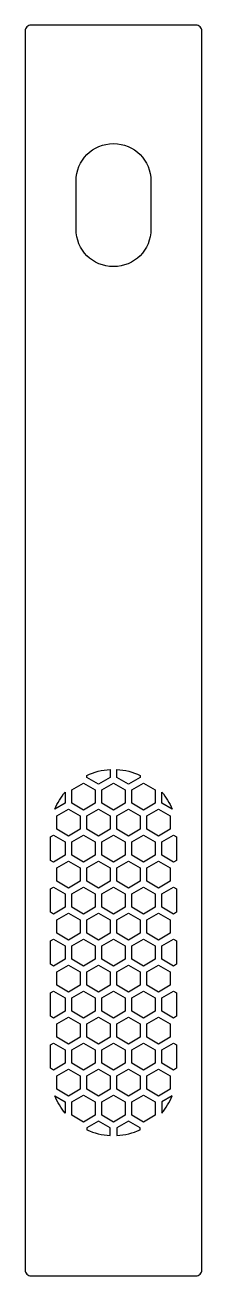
# Model space of a CAD drawing. Header units: millimetres. Extents: x 240 to 299, y 103 to 519.
import ezdxf

# ---------------------------------------------------------------- set-up
doc = ezdxf.new("R2010")
doc.units = ezdxf.units.MM
doc.layers.get('0').update_dxf_attribs({"linetype": 'CONTINUOUS'})

msp = doc.modelspace()

# ---------------------------------------------------------------- linework, layer by layer
for points in [[(297.5, 102.75, 0.414214), (299.5, 104.75), (299.5, 517.5, 0.414214), (297.5, 519.5), (242.5, 519.5, 0.414214), (240.5, 517.5), (240.5, 104.75, 0.414214), (242.5, 102.75)], [(282.5, 467.5), (282.5, 451.5, -1), (257.5, 451.5), (257.5, 467.5, -1)], [(261.1, 268.87), (261.1, 269.52, -0.096536), (268.9, 271.47), (268.9, 268.87), (265, 266.62)], [(271.1, 268.87), (271.1, 271.47, -0.096536), (278.9, 269.52), (278.9, 268.87), (275, 266.62)], [(253.9, 260.21), (250.48, 258.24, -0.080077), (253.9, 263.98)], [(286.1, 260.21), (286.1, 263.98, -0.080077), (289.52, 258.24)], [(253.9, 160.79), (253.9, 157.02, -0.080077), (250.48, 162.76)], [(286.1, 157.02, 0.080077), (289.52, 162.76), (286.1, 160.79)], [(261.1, 151.48, 0.096536), (268.9, 149.53), (268.9, 152.13), (265, 154.38), (261.1, 152.13)], [(271.1, 149.53, 0.096536), (278.9, 151.48), (278.9, 152.13), (275, 154.38), (271.1, 152.13)]]:
    msp.add_lwpolyline(points, format="xyb", close=True)
for points in [[(256.1, 260.21), (256.1, 264.71), (260, 266.96), (263.9, 264.71), (263.9, 260.21), (260, 257.96)], [(266.1, 260.21), (266.1, 264.71), (270, 266.96), (273.9, 264.71), (273.9, 260.21), (270, 257.96)], [(276.1, 260.21), (276.1, 264.71), (280, 266.96), (283.9, 264.71), (283.9, 260.21), (280, 257.96)], [(251.1, 251.55), (251.1, 256.05), (255, 258.3), (258.9, 256.05), (258.9, 251.55), (255, 249.3)], [(261.1, 251.55), (261.1, 256.05), (265, 258.3), (268.9, 256.05), (268.9, 251.55), (265, 249.3)], [(271.1, 251.55), (271.1, 256.05), (275, 258.3), (278.9, 256.05), (278.9, 251.55), (275, 249.3)], [(281.1, 251.55), (281.1, 256.05), (285, 258.3), (288.9, 256.05), (288.9, 251.55), (285, 249.3)], [(250, 240.64), (249, 241.22), (249, 249.06), (250, 249.64), (253.9, 247.39), (253.9, 242.89)], [(256.1, 242.89), (256.1, 247.39), (260, 249.64), (263.9, 247.39), (263.9, 242.89), (260, 240.64)], [(266.1, 242.89), (266.1, 247.39), (270, 249.64), (273.9, 247.39), (273.9, 242.89), (270, 240.64)], [(276.1, 242.89), (276.1, 247.39), (280, 249.64), (283.9, 247.39), (283.9, 242.89), (280, 240.64)], [(286.1, 242.89), (286.1, 247.39), (290, 249.64), (291, 249.06), (291, 241.22), (290, 240.64)], [(251.1, 234.23), (251.1, 238.73), (255, 240.98), (258.9, 238.73), (258.9, 234.23), (255, 231.98)], [(261.1, 234.23), (261.1, 238.73), (265, 240.98), (268.9, 238.73), (268.9, 234.23), (265, 231.98)], [(271.1, 234.23), (271.1, 238.73), (275, 240.98), (278.9, 238.73), (278.9, 234.23), (275, 231.98)], [(281.1, 234.23), (281.1, 238.73), (285, 240.98), (288.9, 238.73), (288.9, 234.23), (285, 231.98)], [(250, 223.32), (249, 223.9), (249, 231.74), (250, 232.32), (253.9, 230.07), (253.9, 225.57)], [(256.1, 225.57), (256.1, 230.07), (260, 232.32), (263.9, 230.07), (263.9, 225.57), (260, 223.32)], [(266.1, 225.57), (266.1, 230.07), (270, 232.32), (273.9, 230.07), (273.9, 225.57), (270, 223.32)], [(276.1, 225.57), (276.1, 230.07), (280, 232.32), (283.9, 230.07), (283.9, 225.57), (280, 223.32)], [(286.1, 225.57), (286.1, 230.07), (290, 232.32), (291, 231.74), (291, 223.9), (290, 223.32)], [(251.1, 216.91), (251.1, 221.41), (255, 223.66), (258.9, 221.41), (258.9, 216.91), (255, 214.66)], [(261.1, 216.91), (261.1, 221.41), (265, 223.66), (268.9, 221.41), (268.9, 216.91), (265, 214.66)], [(271.1, 216.91), (271.1, 221.41), (275, 223.66), (278.9, 221.41), (278.9, 216.91), (275, 214.66)], [(281.1, 216.91), (281.1, 221.41), (285, 223.66), (288.9, 221.41), (288.9, 216.91), (285, 214.66)], [(250, 206), (249, 206.58), (249, 214.42), (250, 215), (253.9, 212.75), (253.9, 208.25)], [(256.1, 208.25), (256.1, 212.75), (260, 215), (263.9, 212.75), (263.9, 208.25), (260, 206)], [(273.9, 208.25), (270, 206), (266.1, 208.25), (266.1, 212.75), (270, 215), (273.9, 212.75)], [(276.1, 208.25), (276.1, 212.75), (280, 215), (283.9, 212.75), (283.9, 208.25), (280, 206)], [(286.1, 208.25), (286.1, 212.75), (290, 215), (291, 214.42), (291, 206.58), (290, 206)], [(251.1, 199.59), (251.1, 204.09), (255, 206.34), (258.9, 204.09), (258.9, 199.59), (255, 197.34)], [(261.1, 199.59), (261.1, 204.09), (265, 206.34), (268.9, 204.09), (268.9, 199.59), (265, 197.34)], [(271.1, 199.59), (271.1, 204.09), (275, 206.34), (278.9, 204.09), (278.9, 199.59), (275, 197.34)], [(281.1, 199.59), (281.1, 204.09), (285, 206.34), (288.9, 204.09), (288.9, 199.59), (285, 197.34)], [(250, 188.68), (249, 189.26), (249, 197.1), (250, 197.68), (253.9, 195.43), (253.9, 190.93)], [(256.1, 190.93), (256.1, 195.43), (260, 197.68), (263.9, 195.43), (263.9, 190.93), (260, 188.68)], [(266.1, 190.93), (266.1, 195.43), (270, 197.68), (273.9, 195.43), (273.9, 190.93), (270, 188.68)], [(276.1, 190.93), (276.1, 195.43), (280, 197.68), (283.9, 195.43), (283.9, 190.93), (280, 188.68)], [(286.1, 190.93), (286.1, 195.43), (290, 197.68), (291, 197.1), (291, 189.26), (290, 188.68)], [(251.1, 182.27), (251.1, 186.77), (255, 189.02), (258.9, 186.77), (258.9, 182.27), (255, 180.02)], [(261.1, 182.27), (261.1, 186.77), (265, 189.02), (268.9, 186.77), (268.9, 182.27), (265, 180.02)], [(271.1, 182.27), (271.1, 186.77), (275, 189.02), (278.9, 186.77), (278.9, 182.27), (275, 180.02)], [(281.1, 182.27), (281.1, 186.77), (285, 189.02), (288.9, 186.77), (288.9, 182.27), (285, 180.02)], [(250, 171.36), (249, 171.94), (249, 179.78), (250, 180.36), (253.9, 178.11), (253.9, 173.61)], [(256.1, 173.61), (256.1, 178.11), (260, 180.36), (263.9, 178.11), (263.9, 173.61), (260, 171.36)], [(266.1, 173.61), (266.1, 178.11), (270, 180.36), (273.9, 178.11), (273.9, 173.61), (270, 171.36)], [(276.1, 173.61), (276.1, 178.11), (280, 180.36), (283.9, 178.11), (283.9, 173.61), (280, 171.36)], [(286.1, 173.61), (286.1, 178.11), (290, 180.36), (291, 179.78), (291, 171.94), (290, 171.36)], [(251.1, 164.95), (251.1, 169.45), (255, 171.7), (258.9, 169.45), (258.9, 164.95), (255, 162.7)], [(261.1, 164.95), (261.1, 169.45), (265, 171.7), (268.9, 169.45), (268.9, 164.95), (265, 162.7)], [(271.1, 164.95), (271.1, 169.45), (275, 171.7), (278.9, 169.45), (278.9, 164.95), (275, 162.7)], [(281.1, 164.95), (281.1, 169.45), (285, 171.7), (288.9, 169.45), (288.9, 164.95), (285, 162.7)], [(256.1, 156.29), (256.1, 160.79), (260, 163.04), (263.9, 160.79), (263.9, 156.29), (260, 154.04)], [(266.1, 156.29), (266.1, 160.79), (270, 163.04), (273.9, 160.79), (273.9, 156.29), (270, 154.04)], [(276.1, 156.29), (276.1, 160.79), (280, 163.04), (283.9, 160.79), (283.9, 156.29), (280, 154.04)]]:
    msp.add_lwpolyline(points, close=True)

doc.saveas('drawing.dxf')
